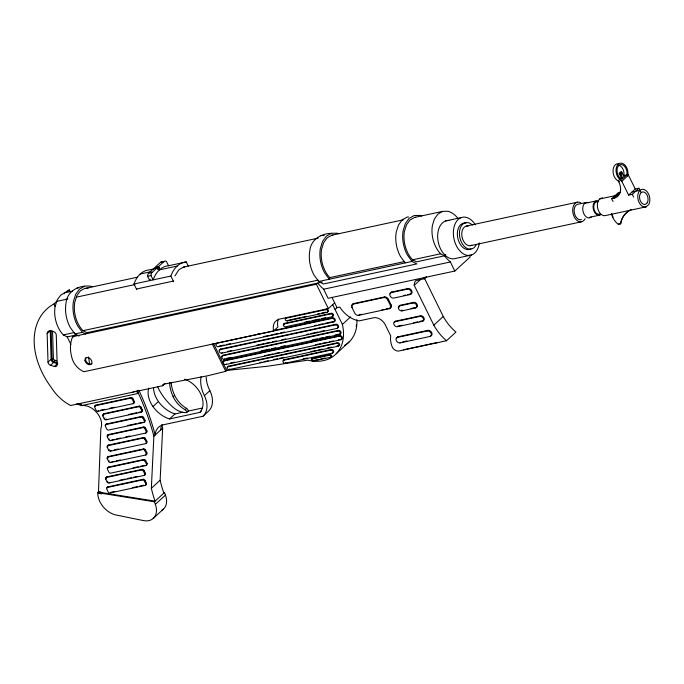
<?xml version="1.0" encoding="UTF-8"?>
<svg xmlns="http://www.w3.org/2000/svg" width="684" height="684" viewBox="0 0 684 684"><rect width="100%" height="100%" fill="white"/><g stroke="black" fill="none" stroke-linecap="round" stroke-linejoin="round"><path stroke-width="1.03" d="M137.142 390.607L140.006 396.857A228.49 161.398 47.5 0 1 153.874 436.23L151.344 488.291A116.152 82.046 47.5 0 0 155.071 501.167L98.47 492.053L97.803 492.66L154.413 501.774L164.528 492.514L165.451 495.088L155.336 504.356A17.904 12.645 47.5 0 1 143.375 520.575L115.049 514.787A18.938 13.381 47.5 0 1 97.803 492.66L97.88 492.583A1.368 0.564 -69.3 0 0 98.496 491.274L100.864 428.517A16.168 11.423 47.5 0 0 96.923 412.743A16.168 11.423 47.5 0 0 81.687 405.586A6.541 4.275 77.9 0 0 77.514 403.594M163.861 493.121A116.152 82.046 47.5 0 1 160.133 480.245L162.655 428.184A228.482 161.39 47.5 0 0 161.86 425.226M67.93 298.968L56.729 301.379L53.882 303.987A71.033 50.18 47.5 0 0 51.129 387.281A37.252 26.317 47.5 0 0 70.606 405.518L162.741 385.716L162.903 384.357L207.645 375.772L225.746 371.335L226.737 370.429L267.632 366.231L307.714 360.16A46.769 33.029 47.5 0 0 342.393 324.404L350.601 316.88M626.852 174.856L626.989 174.138A7.456 4.873 77.9 0 0 624.526 166.28A7.456 4.873 77.9 0 0 618.96 165.357L618.028 166.46A7.456 4.873 77.9 0 0 621.354 178.917L622.183 179.131L626.852 174.856L623.842 175.506L623.979 174.788A7.456 4.873 77.9 0 0 618.353 165.195M627.698 175.873L627.946 174.574A8.892 5.814 77.9 0 0 625.005 165.195A8.892 5.814 77.9 0 0 618.37 164.1L617.259 165.408A8.892 5.814 77.9 0 0 621.226 180.268L622.525 180.602M70.88 344.377L67.203 336.921L63.33 334.904A24.282 15.886 77.9 0 1 55.113 306.543L57.174 299.968L60.705 295.112L65.339 292.487M174.942 275.96L178.917 269.701L183.551 267.076L318.128 238.143M403.551 219.778L331.834 235.202L327.2 237.818L323.669 242.675L321.608 249.258A24.282 15.886 77.9 0 0 329.825 277.61L329.286 279.217L324.635 272.865A26.214 17.151 77.9 0 1 320.343 248.497L322.566 241.392L326.379 236.151L331.381 233.321L337.032 233.21A26.214 17.151 77.9 0 1 338.956 233.783M73.359 337.041L73.992 335.459L72.666 336.682A40.245 28.429 47.5 0 0 70.76 343.402L70.555 345.223A40.245 28.429 47.5 0 0 72.256 358.963A15.629 11.047 47.5 0 0 83.901 371.728L273.626 330.945L277.935 326.995A15.133 10.688 47.5 0 1 278.602 319.129M150.249 279.26A33.909 22.179 77.9 0 0 149.736 280.602L147.607 276.268A4.241 2.779 77.9 0 1 148.659 273.215L153.943 268.367L157.329 267.641C157.354 271.197 161.125 267.726 158.662 266.427L163.946 261.587A4.241 2.779 77.9 0 1 166.417 261.416L168.546 265.751L186.287 261.938L188.348 266.127M148.753 388.11A21.845 15.424 47.5 0 0 152.959 406.544A25.086 17.724 47.5 0 0 169.495 418.967L199.89 412.392L201.891 409.306A21.649 15.287 47.5 0 0 184.577 379.175M159.304 268.47L157.602 268.829M101.377 494.01L97.88 492.583M168.546 265.751A33.909 22.179 77.9 0 0 160.766 268.752L158.115 271.189A33.909 22.179 77.9 0 0 153.13 279.876L150.993 275.541A4.241 2.779 77.9 0 1 152.045 272.48L157.329 267.641M70.136 291.538L69.306 289.862L66.459 292.461L72.572 291.153M47.153 333.578A4.369 3.087 47.5 0 1 50.265 330.971L53.224 331.501A3.061 2.163 47.5 0 1 56.268 334.972L57.165 364.563A3.377 2.385 47.5 0 1 54.369 366.479L50.513 365.273A2.839 2.009 47.5 0 1 48.017 362.135L47.153 333.578L50.223 330.765L51.086 359.322A2.839 2.009 47.5 0 0 53.583 362.46L57.439 363.674A3.377 2.385 47.5 0 0 57.807 363.768M48.017 362.135L51.086 359.322M57.405 362.717L53.557 361.503A1.701 1.197 47.5 0 1 52.061 359.63L53.386 358.416L52.557 330.936M162.373 261.861A4.241 2.779 77.9 0 0 160.552 262.314L155.268 267.153L158.662 266.427M53.557 361.503L54.882 360.288L56.806 360.896M157.363 267.29L157.688 266.982L158.252 269.094L157.363 267.29L154.909 267.812L157.688 266.982M50.513 365.273L53.583 362.46M54.369 366.479L57.439 363.674M95.179 405.766L95.845 405.159L131.08 397.584A1.59 1.12 47.5 0 1 132.935 398.704L134.278 401.448A1.59 1.12 47.5 0 1 133.782 403.073L133.123 403.68L97.88 411.255A1.59 1.12 47.5 0 1 96.034 410.135L94.683 407.39A1.59 1.12 47.5 0 1 95.179 405.766L130.422 398.191L131.08 397.584M97.88 411.255L98.547 410.648M103.335 414.299L103.994 413.692L139.237 406.116A1.59 1.12 47.5 0 1 141.084 407.236L142.434 409.981A1.59 1.12 47.5 0 1 141.93 411.606L141.272 412.213L106.029 419.788A1.59 1.12 47.5 0 1 104.182 418.668L102.831 415.923A1.59 1.12 47.5 0 1 103.335 414.299L138.57 406.724L139.237 406.116M102.831 415.923L103.498 415.316M104.182 418.668L104.849 418.061M106.029 419.788L106.695 419.181A1.59 1.12 47.5 0 1 106.371 419.198M130.422 398.191A1.59 1.12 47.5 0 1 132.268 399.311L132.935 398.704M105.875 424.576L106.533 423.969L141.776 416.394A1.59 1.12 47.5 0 1 143.623 417.514L144.974 420.258A1.59 1.12 47.5 0 1 144.469 421.883L143.811 422.49L108.568 430.065A1.59 1.12 47.5 0 1 106.721 428.945L105.37 426.2A1.59 1.12 47.5 0 1 105.875 424.576L141.109 417.001L141.776 416.394M133.123 403.68A1.59 1.12 47.5 0 0 133.619 402.055L134.278 401.448M107.798 435.169L108.465 434.562L143.7 426.987A1.59 1.12 47.5 0 1 145.555 428.099L146.898 430.843A1.59 1.12 47.5 0 1 146.402 432.468L145.735 433.075L110.5 440.65A1.59 1.12 47.5 0 1 108.653 439.538L107.302 436.794A1.59 1.12 47.5 0 1 107.798 435.169L143.042 427.594L143.7 426.987M162.741 385.716L165.058 383.587M107.302 436.794L107.961 436.187M138.57 406.724A1.59 1.12 47.5 0 1 140.417 407.844L141.084 407.236M108.653 439.538L109.312 438.923M141.272 412.213A1.59 1.12 47.5 0 0 141.768 410.588L142.434 409.981M110.5 440.65L111.167 440.043M107.764 445.686L108.431 445.079L143.666 437.503A1.59 1.12 47.5 0 1 145.512 438.624L146.863 441.368A1.59 1.12 47.5 0 1 146.367 442.993L145.701 443.6L110.466 451.175A1.59 1.12 47.5 0 1 108.611 450.055L107.268 447.31A1.59 1.12 47.5 0 1 107.764 445.686L142.999 438.111L143.666 437.503M107.268 447.31L107.927 446.703M152.959 406.544L158.431 401.525A21.845 15.424 47.5 0 1 153.567 388.281M141.109 417.001A1.59 1.12 47.5 0 1 142.956 418.121L143.623 417.514M108.611 450.055L109.278 449.448M219.992 349.661L220.658 349.054L336.006 324.259A2.035 1.436 47.5 0 1 338.366 325.695A2.035 1.436 47.5 0 1 337.734 327.773L337.067 328.38L221.719 353.175A2.035 1.436 47.5 0 1 219.35 351.747A2.035 1.436 47.5 0 1 219.992 349.661L335.34 324.866L336.006 324.259M110.466 451.175L111.124 450.568A1.59 1.12 47.5 0 1 110.449 450.517M143.811 422.49A1.59 1.12 47.5 0 0 144.307 420.865L144.974 420.258M174.617 395.335A21.666 15.304 47.5 0 0 186.595 408.399A2.437 1.727 47.5 0 1 188.168 411.221L186.672 412.589A2.437 1.727 47.5 0 0 185.107 409.767A21.666 15.304 47.5 0 1 173.129 396.703L174.617 395.335A34.858 24.624 47.5 0 1 171.162 382.587M107.756 457.092L108.423 456.484L143.657 448.909A1.59 1.12 47.5 0 1 145.512 450.029L146.863 452.774A1.59 1.12 47.5 0 1 146.359 454.398L145.701 455.005L110.457 462.581A1.59 1.12 47.5 0 1 108.611 461.461L107.26 458.716A1.59 1.12 47.5 0 1 107.756 457.092L142.999 449.516L143.657 448.909M221.719 353.175L222.386 352.568M107.26 458.716L107.927 458.109M222.488 355.808L223.155 355.201L338.494 330.406A2.035 1.436 47.5 0 1 340.863 331.834A2.035 1.436 47.5 0 1 340.222 333.912L339.563 334.519L224.215 359.322A2.035 1.436 47.5 0 1 221.847 357.886A2.035 1.436 47.5 0 1 222.488 355.808L337.836 331.013L338.494 330.406M108.611 461.461L109.278 460.854M143.042 427.594A1.59 1.12 47.5 0 1 144.888 428.714L145.555 428.099M110.457 462.581L111.124 461.974M224.215 359.322L224.882 358.715M145.735 433.075A1.59 1.12 47.5 0 0 146.239 431.45L146.898 430.843M223.822 361.041L224.48 360.434L339.828 335.639A2.035 1.436 47.5 0 1 342.197 337.075A2.035 1.436 47.5 0 1 341.555 339.153L340.888 339.76L225.549 364.555A2.035 1.436 47.5 0 1 223.181 363.118A2.035 1.436 47.5 0 1 223.822 361.041L339.161 336.246L339.828 335.639M107.944 467.659L108.611 467.052L143.845 459.477A1.59 1.12 47.5 0 1 145.701 460.597L147.051 463.342A1.59 1.12 47.5 0 1 146.547 464.966L145.889 465.573L110.646 473.148A1.59 1.12 47.5 0 1 108.799 472.028L107.448 469.284A1.59 1.12 47.5 0 1 107.944 467.659L143.187 460.084L143.845 459.477M225.549 364.555L226.207 363.948M142.999 438.111A1.59 1.12 47.5 0 1 144.854 439.231L145.512 438.624M72.666 336.682L316.401 284.279L317.727 283.065A51.257 33.525 77.9 0 0 321.027 286.776L323.643 289.221L328.098 298.284L454.817 271.044L470.241 256.919L469.344 255.106M169.495 418.967L174.967 413.948L183.073 412.196M106.242 477.509L106.901 476.902L142.144 469.327A1.59 1.12 47.5 0 1 143.991 470.447L145.341 473.191A1.59 1.12 47.5 0 1 144.837 474.816L144.179 475.423L108.936 482.998A1.59 1.12 47.5 0 1 107.089 481.878L105.738 479.133A1.59 1.12 47.5 0 1 106.242 477.509L141.477 469.934L142.144 469.327M227.755 366.812L228.413 366.205L337.563 342.744A1.616 1.146 47.5 0 1 339.444 343.89A1.616 1.146 47.5 0 1 338.939 345.54L338.272 346.147L229.131 369.616A1.616 1.146 47.5 0 1 227.242 368.471A1.616 1.146 47.5 0 1 227.755 366.812L336.896 343.351L337.563 342.744M145.701 443.6A1.59 1.12 47.5 0 0 146.205 441.975L146.863 441.368M105.738 479.133L106.405 478.526M153.874 436.23L162.655 428.184M185.107 409.767L186.595 408.399M229.131 369.616L229.79 369.009M107.089 481.878L107.756 481.271M285.869 318.248L325.755 309.672L326.422 309.065A1.556 1.103 47.5 0 1 328.234 310.16A1.556 1.103 47.5 0 1 327.739 311.75L327.08 312.357L287.186 320.933A1.556 1.103 47.5 0 1 285.373 319.838A1.556 1.103 47.5 0 1 285.869 318.248L286.528 317.641A1.556 1.103 47.5 0 0 285.878 318.359M108.936 482.998L109.602 482.391M138.843 390.171A228.49 161.398 47.5 0 1 155.2 435.015A19.238 13.595 47.5 0 1 163.809 424.678L202.96 416.265A22.871 16.159 47.5 0 0 204.379 395.694L209.851 390.684A32.148 22.709 47.5 0 1 206.175 377.115M142.999 449.516A1.59 1.12 47.5 0 1 144.846 450.636L145.512 450.029M287.186 320.933L287.853 320.326M284.057 323.934L284.724 323.327L331.424 313.289A1.65 1.163 47.5 0 1 333.347 314.452A1.65 1.163 47.5 0 1 332.826 316.145L332.168 316.752L285.467 326.79A1.65 1.163 47.5 0 1 283.544 325.627A1.65 1.163 47.5 0 1 284.057 323.934L330.765 313.896L331.424 313.289M107.251 487.487L107.918 486.88L143.153 479.304A1.59 1.12 47.5 0 1 145.008 480.424L146.359 483.169A1.59 1.12 47.5 0 1 145.854 484.794L145.196 485.401L109.953 492.976A1.59 1.12 47.5 0 1 108.106 491.856L106.755 489.111A1.59 1.12 47.5 0 1 107.251 487.487L142.494 479.911L143.153 479.304M145.701 455.005A1.59 1.12 47.5 0 0 146.196 453.381L146.863 452.774M143.187 460.084A1.59 1.12 47.5 0 1 145.034 461.204L145.701 460.597M199.89 412.392L201.455 410.956M145.889 465.573A1.59 1.12 47.5 0 0 146.385 463.949L147.051 463.342M202.96 416.265L208.432 411.255A22.871 16.159 47.5 0 0 209.851 390.684M141.477 469.934A1.59 1.12 47.5 0 1 143.324 471.054L143.991 470.447M144.179 475.423A1.59 1.12 47.5 0 0 144.675 473.798L145.341 473.191M273.626 330.945A15.133 10.688 47.5 0 1 279.918 319.009L328.363 308.595L334.664 302.824M142.494 479.911A1.59 1.12 47.5 0 1 144.341 481.032L145.008 480.424M335.057 309.493L337.05 307.672L339.82 307.073A22.931 16.194 47.5 0 0 359.237 320.856L373.567 317.778A10.115 7.148 47.5 0 1 385.024 324.284L390.718 335.853A22.333 15.775 47.5 0 0 392.556 347.711A6.139 4.335 47.5 0 0 399.798 350.798L446.498 340.752L455.946 332.099A40.536 28.634 47.5 0 1 443.266 316.495L424.131 277.601M145.196 485.401A1.59 1.12 47.5 0 0 145.692 483.776L146.359 483.169M283.603 360.28L284.27 359.673L331.483 349.524A1.719 1.214 47.5 0 1 333.484 350.73A1.719 1.214 47.5 0 1 332.946 352.491L332.279 353.098L285.066 363.247A1.719 1.214 47.5 0 1 283.065 362.041A1.719 1.214 47.5 0 1 283.603 360.28L330.825 350.131L331.483 349.524M332.022 318.428L332.689 317.821A2.035 1.436 47.5 0 1 335.057 319.257A2.035 1.436 47.5 0 1 334.416 321.335L333.749 321.942L218.41 346.737A2.035 1.436 47.5 0 1 216.041 345.309A2.035 1.436 47.5 0 1 216.674 343.231L332.022 318.428A2.035 1.436 47.5 0 1 334.391 319.864A2.035 1.436 47.5 0 1 333.749 321.942M285.066 363.247L285.724 362.64M151.344 488.291L160.133 480.245M385.896 308.971L390.017 308.091L389.358 308.698L358.459 315.333A3.223 2.274 47.5 0 1 354.705 313.067L351.969 307.492A3.223 2.274 47.5 0 1 352.978 304.192L353.645 303.585L384.536 296.95A3.223 2.274 47.5 0 1 388.29 299.216L391.034 304.79A3.223 2.274 47.5 0 1 390.316 307.997M351.969 307.492L352.628 306.885M358.459 315.333L361.186 314.289M311.887 359.014L312.554 358.407L330.218 354.603A1.206 0.855 47.5 0 1 331.62 355.458A1.206 0.855 47.5 0 1 331.244 356.689L330.577 357.296L312.913 361.101A1.206 0.855 47.5 0 1 311.511 360.246A1.206 0.855 47.5 0 1 311.887 359.014L329.551 355.21L330.218 354.603M352.978 304.192L383.869 297.557L384.536 296.95M391.077 292.641L391.744 292.034L408.04 288.528A3.146 2.223 47.5 0 1 411.708 290.751A3.146 2.223 47.5 0 1 410.716 293.966L410.058 294.573L393.753 298.079A3.146 2.223 47.5 0 1 390.085 295.864A3.146 2.223 47.5 0 1 391.077 292.641L407.382 289.144L408.04 288.528M383.869 297.557A3.223 2.274 47.5 0 1 387.631 299.831L388.29 299.216M153.182 518.481L163.296 509.212M336.212 353.756L349.644 341.453M389.358 308.698A3.223 2.274 47.5 0 0 390.367 305.397L391.034 304.79M445.771 254.61L444.446 255.825L416.488 261.835L412.606 259.817A24.282 15.886 77.9 0 1 404.398 231.457L406.45 224.882L409.99 220.026L414.615 217.401L442.625 211.382L447.858 211.27A24.282 15.886 77.9 0 1 457.921 218.384M446.498 340.752A40.536 28.634 47.5 0 1 433.818 325.156L414.213 285.313L420.515 279.542M414.213 285.313A10.388 7.336 47.5 0 1 415.966 280.551L424.234 278.773L426.594 276.601M399.559 305.885L400.217 305.278L413.752 302.362A2.89 2.043 47.5 0 1 417.12 304.406A2.89 2.043 47.5 0 1 416.205 307.355L415.547 307.962L402.012 310.878A2.89 2.043 47.5 0 1 398.644 308.835A2.89 2.043 47.5 0 1 399.559 305.885L413.085 302.969L413.752 302.362M402.012 310.878L402.679 310.271A2.89 2.043 47.5 0 1 401.44 310.16M394.942 321.762L395.6 321.155L420.6 315.786A2.856 2.018 47.5 0 1 423.926 317.795A2.856 2.018 47.5 0 1 423.028 320.719L422.37 321.326L397.37 326.704A2.856 2.018 47.5 0 1 394.044 324.686A2.856 2.018 47.5 0 1 394.942 321.762L419.933 316.393L420.6 315.786M397.361 337.409L427.338 330.962A3.181 2.24 47.5 0 1 431.04 333.202A3.181 2.24 47.5 0 1 430.039 336.451L400.063 342.898A3.181 2.24 47.5 0 1 396.361 340.658A3.181 2.24 47.5 0 1 397.361 337.409L398.028 336.802L428.004 330.355A3.181 2.24 47.5 0 1 431.698 332.595A3.181 2.24 47.5 0 1 430.706 335.844M400.063 342.898L400.73 342.291M427.338 330.962L428.004 330.355M433.818 325.156L443.266 316.495M623.885 176.686L621.431 171.71L622.158 173.445L621.081 173.676A1.24 0.812 77.9 0 0 619.961 174.702L621.038 174.471L620.226 172.813L622.585 177.874M436.819 342.838L437.144 342.53L403.56 349.755M619.952 179.063L621.508 177.643M613.018 201.481L611.667 198.736L613.762 198.283A16.014 11.312 47.5 0 0 618.798 181.91L619.516 181.251L618.225 180.918A8.892 5.814 77.9 0 1 614.258 166.05L615.361 164.741A8.892 5.814 77.9 0 1 618.225 163.775M639.796 190.058L638.899 188.228L632.264 194.307L628.613 195.094L621.807 181.26L628.442 175.19A2.035 1.436 47.5 0 0 627.39 174.044M611.667 198.736L618.302 192.657L620.397 192.213L613.762 198.283M628.613 195.094L635.248 189.015L638.899 188.228M611.564 213.562A13.475 9.516 47.5 0 0 618.293 224.361L618.618 224.053M618.293 224.361L620.756 223.6A34.773 24.564 47.5 0 1 629.955 210.193M646.149 206.825L648.62 204.687A8.995 5.882 77.9 0 0 649.791 198.514L649.372 196.205A8.995 5.882 77.9 0 0 641.438 189.502A8.995 5.882 77.9 0 0 638.215 200.113A8.995 5.882 77.9 0 0 646.149 206.825L605.742 215.511A8.995 5.882 77.9 0 1 597.551 207.654A8.995 5.882 77.9 0 1 602.553 197.975M92.109 286.75A26.317 17.211 77.9 0 0 90.177 286.177C79.062 284.886 67.049 290.991 65.997 303.123A26.317 17.211 77.9 0 0 70.307 327.576L74.984 333.963L78.993 336.049M84.5 286.288L79.481 289.135L75.65 294.402L73.427 301.524A26.317 17.211 77.9 0 0 77.737 325.986L82.405 332.364L85.611 334.04M331.381 233.321C320.941 233.526 310.861 239.682 309.775 250.772A26.214 17.151 77.9 0 0 314.067 275.13L318.718 281.492L323.481 283.971L416.838 263.904L412.076 261.425L407.425 255.064A26.214 17.151 77.9 0 1 403.132 230.696L405.347 223.6L409.169 218.35L414.171 215.52L419.822 215.409A26.214 17.151 77.9 0 1 421.746 215.982M442.625 211.382L437.991 214.007L434.46 218.863L432.399 225.438A24.282 15.886 77.9 0 0 440.607 253.798L444.489 255.816A51.257 33.525 77.9 0 0 447.746 259.527L450.363 261.981L454.817 271.044M188.143 411.101L202.327 408.04M160.552 262.314L163.946 261.587M154.319 268.812L149.394 269.872A33.909 22.179 77.9 0 0 133.97 283.997L136.774 289.683M157.653 268.188L159.372 267.88M140.246 274.002L151.078 271.676M159.398 269.889L177.139 266.076M148.659 273.215L152.045 272.48M621.431 171.71L620.26 172.017L621.576 174.429M620.226 172.813L619.054 173.12L621.508 178.105M86.099 288.246L137.501 277.191M147.607 276.268L150.993 275.541M133.97 283.997L170.863 276.062A33.909 22.179 77.9 0 1 186.287 261.938M76.369 297.155L134.97 284.561M445.643 220.941L461.332 217.572M136.449 289.024L173.343 281.098M466.616 226.002L577.544 202.156M599.671 198.993L617.079 195.248M631.931 192.059L640.079 190.306L641.207 192.614M585.949 202.532L577.347 204.379A7.917 5.173 77.9 0 0 574.517 213.724A7.917 5.173 77.9 0 0 581.503 219.624M584.692 203.387L596.063 200.942M589.574 217.298L599.911 215.075M470.378 245.693L581.306 221.838M63.33 334.904L74.522 332.492M88.142 288.203L84.978 288.263L80.344 290.888L76.813 295.744L74.753 302.319A24.282 15.886 77.9 0 0 82.969 330.68L318.205 280.107M329.825 277.61L404.663 261.527M440.607 253.798L412.606 259.817L412.076 261.425L318.718 281.492M74.984 333.963L82.405 332.364M67.203 336.921L76.711 334.878M322.232 282.099L86.842 332.698L82.969 330.68M471.524 255.012L455.835 258.39A19.443 12.714 77.9 0 1 445.814 255.893L442.847 252.687A19.443 12.714 77.9 0 1 438.068 231.619A19.443 12.714 77.9 0 1 448.935 220.487M619.336 223.899L620.756 223.6M323.643 289.221L450.363 261.981M288.879 320.103L300.122 317.684M302.174 317.248L306.261 316.367M317.513 313.947L319.556 313.511M321.608 313.067L325.695 312.195M403.586 295.497L405.621 295.06M407.664 294.624L410.716 293.966M304.808 322.164L309.997 321.053M312.075 320.608L319.334 319.043M321.412 318.599L325.567 317.701M257.868 333.912L259.946 333.459M273.455 330.56L332.689 317.821M381.783 309.861L383.835 309.416M219.068 346.13L224.267 345.018M226.344 344.565L230.499 343.676M263.75 336.528L268.949 335.408M271.026 334.963L278.303 333.399M280.38 332.954L284.535 332.056M314.674 325.584L316.752 325.131M318.829 324.686L322.985 323.797M325.062 323.344L334.416 321.335M411.007 308.475L416.205 307.355M227.584 351.456L231.739 350.559M256.68 345.198L263.947 343.633M266.033 343.188L270.189 342.291M272.266 341.846L276.421 340.957M281.62 339.837L285.775 338.939M306.56 334.476L308.638 334.031M310.716 333.578L317.983 332.014M320.069 331.569L324.225 330.68M226.96 358.262L231.115 357.373M261.254 350.892L269.564 349.105M271.642 348.66L275.797 347.763M280.996 346.651L285.151 345.753M312.169 339.948L317.367 338.828M319.445 338.383L323.6 337.486M325.678 337.041L329.833 336.152M335.032 335.032L340.222 333.912M402.201 325.199L398.037 326.097A2.856 2.018 47.5 0 1 397.746 326.131M413.658 322.737L417.821 321.839M419.908 321.394L423.028 320.719M230.363 363.05L234.526 362.161M264.657 355.68L272.967 353.893M275.053 353.448L279.209 352.551M284.399 351.439L288.562 350.541M315.581 344.736L320.77 343.616M322.848 343.171L327.003 342.282M329.089 341.829L333.245 340.94M338.435 339.82L341.555 339.153M259.937 362.529L262.015 362.075M264.092 361.631L268.256 360.742M273.455 359.622L277.61 358.724M279.688 358.279L283.843 357.39M310.869 351.576L316.068 350.456M318.146 350.011L322.309 349.122M327.499 348.002L331.663 347.104M336.861 345.993L338.939 345.54M77.369 404.09A37.261 26.317 47.5 0 0 81.687 405.586L138.442 393.386L137.159 390.795M303.174 358.886L307.278 358.006M313.58 360.494L318.778 359.374M320.856 358.929L325.011 358.031M402.791 341.846L406.929 340.957M100.616 410.203L104.763 409.314M109.944 408.194L114.091 407.305M128.464 414.504L136.749 412.717M138.826 412.272L141.93 411.606M127.891 425.448L136.184 423.67M138.253 423.225L142.4 422.327M112.202 439.821L114.271 439.376M116.348 438.931L120.495 438.042M125.676 436.931L129.823 436.033M114.237 449.901L118.383 449.012M112.159 461.751L114.237 461.307M116.306 460.862L120.452 459.973M133.072 467.865L138.253 466.744M140.331 466.3L144.478 465.411M119.965 480.168L125.146 479.048M127.224 478.603L131.371 477.714M133.44 477.27L137.587 476.38M110.62 492.369L114.767 491.48M132.38 487.692L137.57 486.572M139.639 486.127L143.785 485.238M408.587 216.982L407.262 217.008L402.26 219.838L398.447 225.087L396.224 232.184A26.214 17.151 77.9 0 0 400.516 256.551L405.167 262.904M414.615 217.401L415.744 217.375M331.834 235.202L332.954 235.176M320.805 235.595L324.182 235.527M183.551 267.076L184.671 267.051M77.078 287.887L78.421 287.861M98.496 491.274L102.07 492.625A1.368 0.564 -69.3 0 1 102.001 492.89M628.442 175.19L635.248 189.015M632.264 194.307L633.615 197.052M387.631 299.831L390.367 305.397M331.979 297.369L337.05 307.672M332.672 304.645L342.393 324.404M316.401 284.279L328.363 308.595M213.707 343.941L226.737 370.429M212.245 343.907L225.746 371.335M170.863 276.062L173.668 281.757M140.417 407.844L141.768 410.588M142.956 418.121L144.307 420.865M132.268 399.311L133.619 402.055M144.888 428.714L146.239 431.45M144.854 439.231L146.205 441.975M144.846 450.636L146.196 453.381M145.034 461.204L146.385 463.949M143.324 471.054L144.675 473.798M144.341 481.032L145.692 483.776M53.882 303.987L55.13 306.509M80.84 403.859L81.687 405.586M155.336 504.356L154.413 501.774M88.587 356.945L89.613 364.059M52.061 359.63L51.197 331.09A3.326 2.351 47.5 0 1 51.215 330.782M186.672 412.589A18.177 12.842 47.5 0 1 173.249 407.425A43.853 30.977 47.5 0 1 157.73 386.896M174.967 413.948A25.086 17.724 47.5 0 1 158.431 401.525M165.451 495.088A17.904 12.645 47.5 0 1 161.723 510.324M173.129 396.703A34.858 24.624 47.5 0 1 169.598 382.416M160.672 430.005A19.238 13.595 47.5 0 1 162.168 424.576M76.249 404.312A6.541 4.275 77.9 0 1 76.642 403.996M132.995 392.112A6.541 4.275 77.9 0 1 133.816 391.556M135.218 391.308A6.541 4.275 77.9 0 1 138.442 393.386M204.379 395.694A32.148 22.709 47.5 0 1 201.07 376.73M425.097 277.123A2.138 1.513 47.5 0 1 424.234 278.773M54.882 360.288A1.701 1.197 47.5 0 1 53.386 358.416M63.732 293.598A71.033 50.18 47.5 0 1 69.306 289.862M95.264 406.604A1.59 1.12 47.5 0 1 95.845 405.159M103.327 414.769A1.59 1.12 47.5 0 1 103.994 413.692M105.866 425.055A1.59 1.12 47.5 0 1 106.533 423.969M107.798 435.298A1.59 1.12 47.5 0 1 108.465 434.562M107.79 445.66A1.59 1.12 47.5 0 1 108.431 445.079M107.756 457.22A1.59 1.12 47.5 0 1 108.423 456.484M107.944 468.13A1.59 1.12 47.5 0 1 108.611 467.052M106.328 478.347A1.59 1.12 47.5 0 1 106.901 476.902M107.251 487.957A1.59 1.12 47.5 0 1 107.918 486.88M352.26 305.423A3.223 2.274 47.5 0 1 353.645 303.585M390.393 293.829A3.146 2.223 47.5 0 1 391.744 292.034M399.063 307.569A2.89 2.043 47.5 0 1 399.071 306.329M399.174 306.073A2.89 2.043 47.5 0 1 400.217 305.278M394.403 322.48A2.856 2.018 47.5 0 1 395.6 321.155M396.694 338.272A3.181 2.24 47.5 0 1 398.028 336.802M479.313 242.94A19.443 12.714 77.9 0 1 461.503 252.516L458.536 249.309A19.443 12.714 77.9 0 1 456.416 221.531A19.443 12.714 77.9 0 1 475.363 224.814M591.292 217.067A7.917 5.173 77.9 0 1 582.888 210.86A7.917 5.173 77.9 0 1 588.685 202.695M601.022 214.425A7.336 4.797 77.9 0 1 593.225 208.671A7.336 4.797 77.9 0 1 598.594 201.096M599.646 214.109A6.327 4.138 77.9 0 1 593.874 208.577A6.327 4.138 77.9 0 1 597.397 201.763M476.175 244.829A13.483 8.824 77.9 0 1 463.966 246.026A13.483 8.824 77.9 0 1 460.452 227.678A13.483 8.824 77.9 0 1 472.379 225.01M471.874 245.154A10.021 6.558 77.9 0 1 462.016 236.886A10.021 6.558 77.9 0 1 468.215 226.045M470.977 248.814A13.483 8.824 77.9 0 1 457.707 237.69A13.483 8.824 77.9 0 1 466.052 223.104M585.128 218.675A10.021 6.558 77.9 0 1 576.535 220.051A10.021 6.558 77.9 0 1 573.021 207.261A10.021 6.558 77.9 0 1 580.767 202.806M618.798 181.91A2.035 1.436 47.5 0 1 618.806 180.225M620.756 180.114A2.035 1.436 47.5 0 1 621.807 181.26M621.038 174.471A1.24 0.812 77.9 0 1 622.158 173.445M216.486 344.001A2.035 1.436 47.5 0 1 216.486 343.565M219.803 350.439A2.035 1.436 47.5 0 1 220.658 349.054M222.343 356.817A2.035 1.436 47.5 0 1 223.155 355.201M223.608 361.597A2.035 1.436 47.5 0 1 224.48 360.434M227.738 366.957A1.616 1.146 47.5 0 1 228.413 366.205M284.065 324.643A1.65 1.163 47.5 0 1 284.724 323.327M283.544 360.844A1.719 1.214 47.5 0 1 284.27 359.673M312.109 359.502A1.206 0.855 47.5 0 1 312.554 358.407M356.903 319.719A46.769 33.029 47.5 0 1 344.445 345.488M356.458 324.626A2.035 1.436 47.5 0 1 356.013 326.097M325.755 309.672A1.556 1.103 47.5 0 1 327.568 310.767A1.556 1.103 47.5 0 1 327.08 312.357M330.765 313.896A1.65 1.163 47.5 0 1 332.689 315.059A1.65 1.163 47.5 0 1 332.168 316.752M335.34 324.866A2.035 1.436 47.5 0 1 337.708 326.302A2.035 1.436 47.5 0 1 337.067 328.38M337.836 331.013A2.035 1.436 47.5 0 1 340.204 332.441A2.035 1.436 47.5 0 1 339.563 334.519M339.161 336.246A2.035 1.436 47.5 0 1 341.53 337.682A2.035 1.436 47.5 0 1 340.888 339.76M336.896 343.351A1.616 1.146 47.5 0 1 338.785 344.497A1.616 1.146 47.5 0 1 338.272 346.147M330.825 350.131A1.719 1.214 47.5 0 1 332.817 351.345A1.719 1.214 47.5 0 1 332.279 353.098M329.551 355.21A1.206 0.855 47.5 0 1 330.962 356.065A1.206 0.855 47.5 0 1 330.577 357.296M407.382 289.144A3.146 2.223 47.5 0 1 411.041 291.358A3.146 2.223 47.5 0 1 410.058 294.573M413.085 302.969A2.89 2.043 47.5 0 1 416.453 305.013A2.89 2.043 47.5 0 1 415.547 307.962M419.933 316.393A2.856 2.018 47.5 0 1 423.268 318.402A2.856 2.018 47.5 0 1 422.37 321.326M91.93 363.512A4.13 2.916 47.5 0 1 86.996 362.529A4.13 2.916 47.5 0 1 86.278 357.493M613.103 217.187A13.475 9.516 47.5 0 1 612.086 214.237M620.422 223.899A34.773 24.564 47.5 0 1 631.289 209.689M647.192 202.755L646.414 203.695A6.327 4.138 77.9 0 1 640.429 201.07A6.327 4.138 77.9 0 1 641.173 192.632L642.139 192.067A6.327 4.138 77.9 0 1 647.714 196.787L648.013 198.411A6.327 4.138 77.9 0 1 647.192 202.755M84.953 360.408A4.13 2.916 47.5 0 0 90.621 364.546A4.13 2.916 47.5 0 0 89.741 358.382A4.13 2.916 47.5 0 0 84.953 360.408"/></g></svg>
